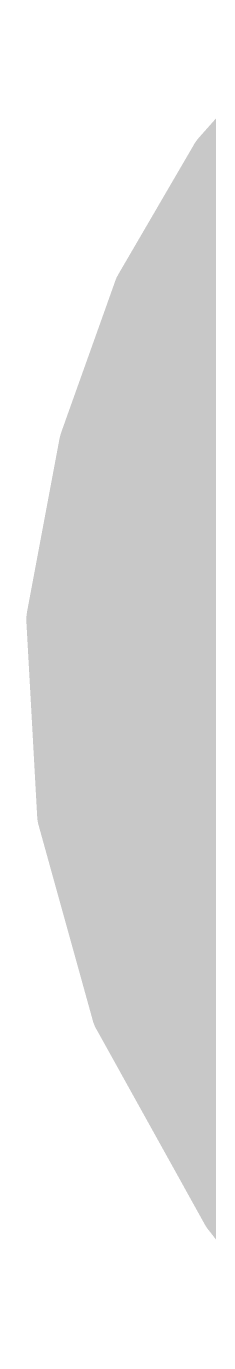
# Model space of a CAD drawing. Extents: x -36 to 72, y -11 to 34.
# Drawn here: x 10.071 to 10.239, y 21.977 to 23.193 of the extents above; entities that cross this region are included whole.
import ezdxf

# ---------------------------------------------------------------- set-up
doc = ezdxf.new("R2010")
doc.units = 0
doc.layers.add('22', color=40, linetype='CONTINUOUS')

msp = doc.modelspace()

# ---------------------------------------------------------------- linework, layer by layer
at = {"layer": '22', "const_width": 0.0762}
for points in [[(10.259, 23.065), (10.339, 23.155)], [(10.189, 22.945), (10.259, 23.065)], [(10.2283, 23.0124), (11.218, 23.0124)], [(10.139, 22.805), (10.189, 22.945)], [(10.1859, 22.9362), (11.1512, 22.9362)], [(10.1586, 22.86), (11.0834, 22.86)], [(10.109, 22.645), (10.139, 22.805)], [(10.135, 22.7838), (11.0167, 22.7838)], [(10.1207, 22.7076), (10.9801, 22.7076)], [(10.119, 22.465), (10.109, 22.645)], [(10.1098, 22.6314), (10.9802, 22.6314)], [(10.114, 22.5552), (11.0148, 22.5552)], [(10.1182, 22.479), (11.123, 22.479)], [(10.169, 22.285), (10.119, 22.465)], [(10.1363, 22.4028), (11.8026, 22.4028)], [(10.1574, 22.3266), (11.809, 22.3266)], [(10.269, 22.105), (10.169, 22.285)], [(10.1882, 22.2504), (11.809, 22.2504)], [(10.2306, 22.1742), (11.809, 22.1742)], [(10.339, 22.015), (10.269, 22.105)], [(10.2744, 22.098), (11.809, 22.098)]]:
    msp.add_lwpolyline(points, dxfattribs=at)
at = {"layer": '22', "const_width": 0.0381}
for points in [[(10.2448, 23.0777, 1), (10.2732, 23.0523)], [(10.2755, 23.0554, 1), (10.2425, 23.0746)], [(10.2283, 23.0314, 1), (10.2283, 22.9933)], [(10.1859, 22.9552, 1), (10.1859, 22.9171)], [(10.2069, 22.9386, 1), (10.1711, 22.9514)], [(10.1725, 22.9546, 1), (10.2055, 22.9354)], [(10.1586, 22.879, 1), (10.1586, 22.8409)], [(10.1577, 22.8015, 1), (10.1203, 22.8085)], [(10.1211, 22.8114, 1), (10.1569, 22.7986)], [(10.135, 22.8028, 1), (10.135, 22.7647)], [(10.1207, 22.7266, 1), (10.1207, 22.6885)], [(10.128, 22.6461, 1), (10.09, 22.6439)], [(10.0903, 22.6485, 1), (10.1277, 22.6415)], [(10.1098, 22.6505, 1), (10.1098, 22.6124)], [(10.114, 22.5743, 1), (10.114, 22.5362)], [(10.1182, 22.4981, 1), (10.1182, 22.46)], [(10.1374, 22.4701, 1), (10.1006, 22.4599)], [(10.1, 22.4639, 1), (10.138, 22.4661)], [(10.1363, 22.4219, 1), (10.1363, 22.3838)], [(10.1574, 22.3457, 1), (10.1574, 22.3076)], [(10.1857, 22.2943, 1), (10.1523, 22.2757)], [(10.1506, 22.2799, 1), (10.1874, 22.2901)], [(10.1882, 22.2695, 1), (10.1882, 22.2314)], [(10.2306, 22.1933, 1), (10.2306, 22.1552)], [(10.284, 22.1167, 1), (10.254, 22.0933)], [(10.2744, 22.1171, 1), (10.2744, 22.079)], [(10.2523, 22.0957, 1), (10.2857, 22.1143)]]:
    msp.add_lwpolyline(points, format="xyb", dxfattribs=at)

doc.saveas('drawing.dxf')
